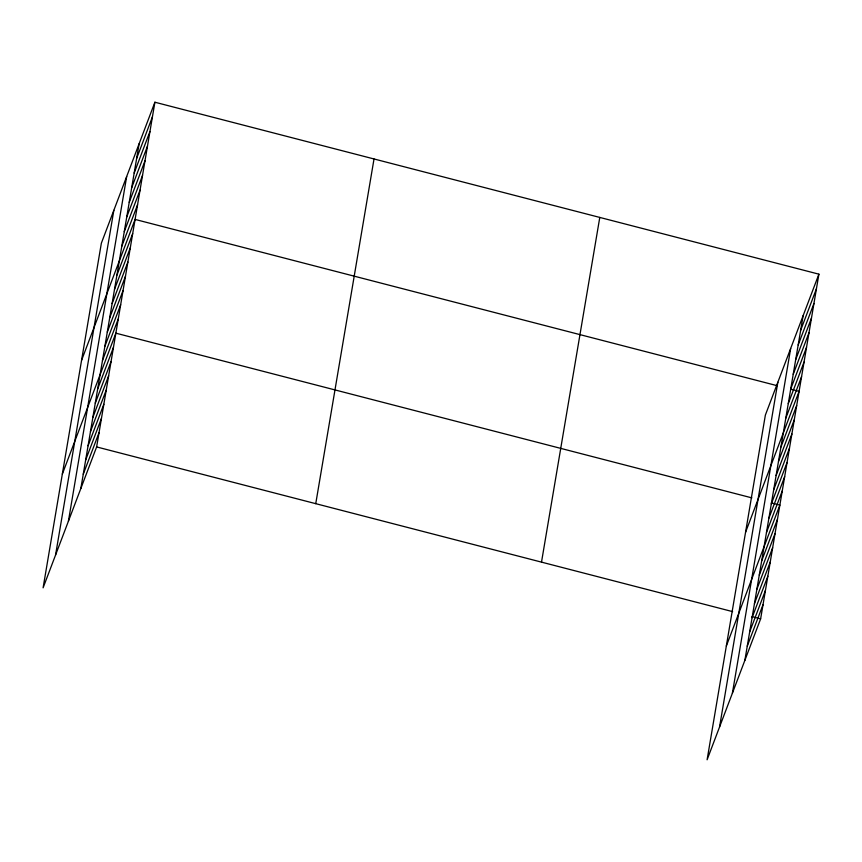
<?xml version="1.0" encoding="UTF-8"?>
<svg xmlns="http://www.w3.org/2000/svg" width="862" height="862" viewBox="0 0 862 862"><rect width="100%" height="100%" fill="white"/><g stroke="black" fill="none" stroke-linecap="round" stroke-linejoin="round"><path stroke-width="1.29" d="M55.556 555.031L113.838 210.328M68.4 521.241L126.671 176.538M80.856 488.442L139.127 143.738M154.901 102.222L101.371 243.138L43.1 587.83L96.63 446.925L154.901 102.222L818.9 274.17L760.629 618.862L707.099 759.778L765.37 415.075L818.9 274.17M315.751 503.667L374.022 158.964M541.508 562.121L599.78 217.429M719.554 726.978L777.836 382.275M732.398 693.188L790.669 348.485M744.854 660.389L803.125 315.686M136.659 158.392L152.423 116.866M134.181 173.036L149.945 131.52M131.703 187.69L147.477 146.174M129.225 202.333L144.999 160.817M126.746 216.987L142.521 175.471M124.268 231.641L140.043 190.125M121.79 246.284L137.564 204.768M81.567 360.327L135.086 219.422L777.179 385.691M116.92 275.15L132.683 233.634M114.506 289.373L130.281 247.857M112.103 303.596L127.878 262.08M109.7 317.809L125.475 276.293M107.297 332.032L123.072 290.516M104.895 346.255L120.669 304.728M102.492 360.467L118.266 318.951M62.333 474.078L115.864 333.174L751.858 497.87M97.686 388.902L113.45 347.386M95.283 403.125L111.047 361.609M92.88 417.348L108.644 375.832M90.467 431.56L106.241 390.044M88.064 445.783L103.839 404.267M85.661 460.006L101.436 418.479M83.258 474.219L99.033 432.702M800.647 330.329L816.422 288.813M798.18 344.983L813.943 303.467M795.701 359.637L811.465 318.11M793.223 374.28L808.998 332.764M790.745 388.934L806.52 347.418M788.267 403.578L804.041 362.062M785.788 418.232L801.563 376.716M745.555 532.274L799.085 391.359L790.562 389.161M780.907 447.098L796.682 405.582M778.505 461.321L794.279 419.805M776.102 475.533L791.876 434.017M773.699 489.756L789.473 448.24M771.296 503.979L787.071 462.463M768.893 518.191L784.668 476.675M766.49 532.414L782.265 490.898M726.332 646.026L779.851 505.11L771.339 502.912M761.685 560.85L777.449 519.333M759.282 575.073L775.046 533.556M756.868 589.285L772.643 547.769M754.466 603.508L770.24 561.992M752.063 617.731L767.837 576.215M749.66 631.943L765.434 590.427M747.257 646.166L763.032 604.65M96.63 446.925L732.625 611.621M752.106 616.664L760.629 618.862"/></g></svg>
